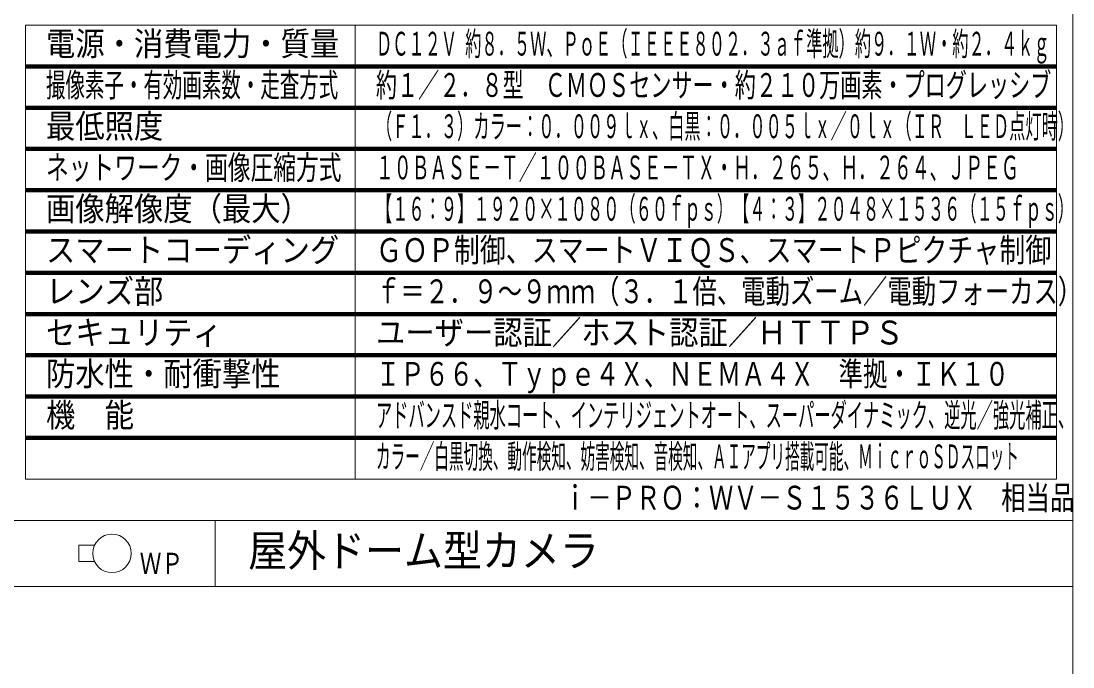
# Model space of a CAD drawing. Units: millimetres, scale not verified. Extents: x -900 to 900, y -280 to 280.
# Drawn here: x 372.5 to 500, y -136.2 to -58 of the extents above; entities that cross this region are included whole.
import ezdxf
from ezdxf.enums import TextEntityAlignment as Align

# ---------------------------------------------------------------- set-up
doc = ezdxf.new("R2010")
doc.units = ezdxf.units.MM
doc.header["$LTSCALE"] = 1.6
for name, color, linetype, lineweight in [('0-1_F-F_', 2, 'Continuous', 80), ('0-2_Defpoints', 1, 'Continuous', 80), ('0-3_WAKU-M', 7, 'Continuous', 20), ('0-9_SUNPO', 7, 'Continuous', 20)]:
    doc.layers.add(name, color=color, linetype=linetype, lineweight=lineweight)
doc.layers.add('0-7_waku', color=1, linetype='Continuous')
doc.styles.add('ＭＳ ゴシック', font='')
doc.styles.get('ＭＳ ゴシック').set_extended_font_data('MS Gothic')

msp = doc.modelspace()

# ---------------------------------------------------------------- linework, layer by layer
at = {"layer": '0-2_Defpoints', "color": 4, "lineweight": 9}
for p, q in [((373, -58.471), (498, -58.471)), ((373, -113.471), (373, -58.471)), ((413, -113.471), (413, -58.471)), ((498, -113.471), (498, -58.471)), ((373, -113.471), (498, -113.471))]:
    msp.add_line(p, q, dxfattribs=at)
at = {"layer": '0-2_Defpoints'}
for p, q in [((373, -63.471), (498, -63.471)), ((373, -68.471), (498, -68.471)), ((373, -73.471), (498, -73.471)), ((373, -78.471), (498, -78.471)), ((498, -83.471), (373, -83.471)), ((373, -88.471), (498, -88.471)), ((373, -93.471), (498, -93.471)), ((373, -98.471), (498, -98.471)), ((373, -103.471), (498, -103.471)), ((373, -108.471), (498, -108.471))]:
    msp.add_line(p, q, dxfattribs=at)
at = {"layer": '0-3_WAKU-M'}
for p, q in [((500, 241.529), (500, -238.471)), ((113, -118.471), (500, -118.471)), ((396, -118.471), (396, -126.471)), ((113, -126.471), (500, -126.471))]:
    msp.add_line(p, q, dxfattribs=at)
at = {"layer": '0-9_SUNPO'}
msp.add_lwpolyline([(381.392, -123.471), (379.5, -123.471), (379.5, -121.471), (381.392, -121.471)], dxfattribs=at)
msp.add_circle((383.5, -122.471), 2.333, dxfattribs=at)

# ---------------------------------------------------------------- texts
at = {"layer": '0-1_F-F_', "style": 'ＭＳ ゴシック'}
for s, height, width, p in [('電源・消費電力・質量', 2.896, 0.9, (375.5, -63.026)), ('ＤＣ１２Ｖ 約８．５Ｗ、ＰｏＥ（ＩＥＥＥ８０２．３ａｆ準拠）約９．１Ｗ・約２．４ｋｇ', 2.886, 0.5, (415.5, -63.026)), ('撮像素子・有効画素数・走査方式', 2.886, 0.6, (375.5, -68.026)), ('約１／２．８型\u3000ＣＭＯＳセンサー・約２１０万画素・プログレッシブ', 2.886, 0.65, (415.5, -68.026)), ('最低照度', 2.896, 0.9, (375.5, -73.026)), ('（Ｆ１．３）カラー：０．００９ｌｘ、白黒：０．００５ｌｘ／０ｌｘ（ＩＲ\u3000ＬＥＤ点灯時）', 2.886, 0.5, (415.5, -73.026)), ('ネットワーク・画像圧縮方式', 2.886, 0.7, (375.5, -78.026)), ('１０ＢＡＳＥ－Ｔ／１００ＢＡＳＥ－ＴＸ・Ｈ．２６５、Ｈ．２６４、ＪＰＥＧ', 2.886, 0.55, (415.5, -78.026)), ('画像解像度（最大）', 2.896, 0.9, (375.5, -83.026)), ('【１６：９】１９２０×１０８０（６０ｆｐｓ）【４：３】２０４８×１５３６（１５ｆｐｓ）', 2.886, 0.5, (415.5, -83.026)), ('スマートコーディング', 2.896, 0.9, (375.5, -88.026)), ('ＧＯＰ制御、スマートＶＩＱＳ、スマートＰピクチャ制御', 2.886, 0.8, (415.5, -88.026)), ('レンズ部', 2.896, 0.9, (375.5, -93.026)), ('ｆ＝２．９～９ｍｍ（３．１倍、電動ズーム／電動フォーカス）', 2.886, 0.75, (415.5, -93.026)), ('セキュリティ', 2.896, 0.9, (375.5, -98.026)), ('ユーザー認証／ホスト認証／ＨＴＴＰＳ', 2.896, 0.9, (415.5, -98.026)), ('防水性・耐衝撃性', 2.896, 0.9, (375.5, -103.026)), ('ＩＰ６６、Ｔｙｐｅ４Ｘ、ＮＥＭＡ４Ｘ\u3000準拠・ＩＫ１０', 2.886, 0.75, (415.5, -103.026)), ('機\u3000能', 2.896, 0.9, (375.5, -108.026)), ('アドバンスド親水コート、インテリジェントオート、スーパーダイナミック、逆光／強光補正、', 2.886, 0.5, (415.5, -108.026)), ('カラー／白黒切換、動作検知、妨害検知、音検知、ＡＩアプリ搭載可能、ＭｉｃｒｏＳＤスロット', 2.886, 0.45, (415.5, -113.026)), ('屋外ドーム型カメラ', 3.849, 0.9, (400, -125.211))]:
    msp.add_text(s, height=height, dxfattribs=dict(at, width=width)).set_placement(p, align=Align.BOTTOM_LEFT)
at = {"layer": '0-7_waku', "style": 'ＭＳ ゴシック', "width": 0.75}
msp.add_text('ｉ－ＰＲＯ：ＷＶ－Ｓ１５３６ＬＵＸ\u3000相当品', height=2.886, dxfattribs=at).set_placement((438.16, -118.026), align=Align.BOTTOM_LEFT)
at = {"layer": '0-9_SUNPO', "style": 'ＭＳ ゴシック', "width": 0.75}
msp.add_text('ＷＰ', height=2.566, dxfattribs=at).set_placement((386.869, -125.732), align=Align.BOTTOM_LEFT)

doc.saveas('drawing.dxf')
